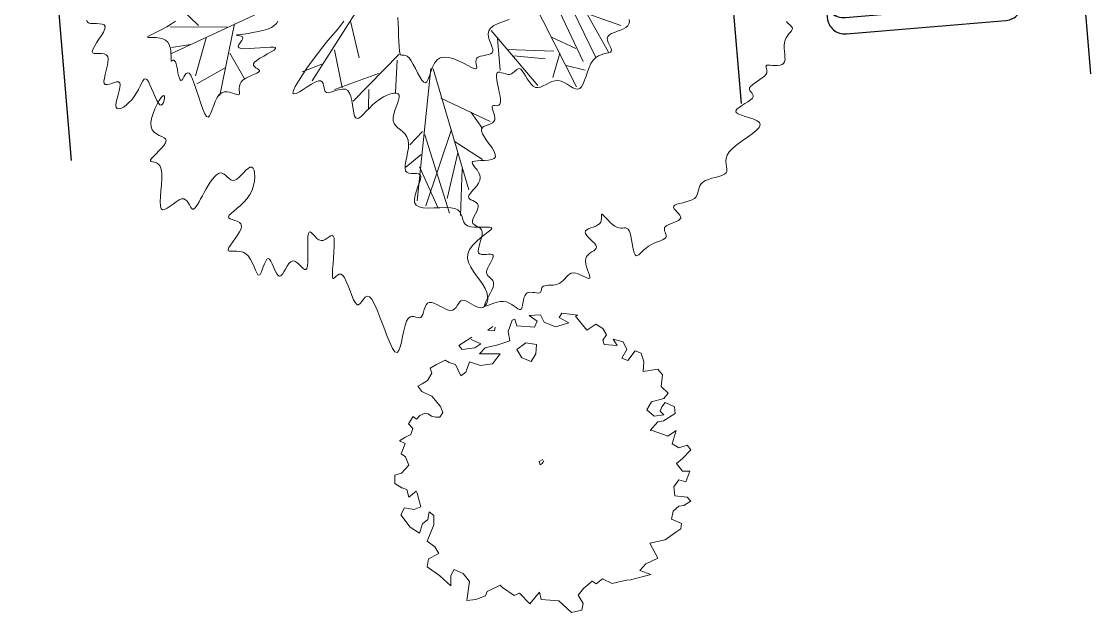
# Model space of a CAD drawing. Extents: x 2080 to 102394, y 2071 to 93424.
# Drawn here: x 80235.4 to 80582.9, y 76865.4 to 77057.5 of the extents above; entities that cross this region are included whole.
import ezdxf

# ---------------------------------------------------------------- set-up
doc = ezdxf.new("R2010")
doc.units = 0
doc.header["$LTSCALE"] = 20
doc.header["$MEASUREMENT"] = 0
for name, color, linetype, lineweight in [('casuanut tree', 100, 'Continuous', 5), ('Mango tree', 96, 'Continuous', 5), ('sappotta', 114, 'Continuous', 5)]:
    doc.layers.add(name, color=color, linetype=linetype, lineweight=lineweight)
doc.layers.add('VEHICLES', color=6, linetype='Continuous')

# ---------------------------------------------------------------- blocks, each defined once
blk = doc.blocks.new('tr')
at = {"layer": 'casuanut tree'}
for p, q in [((-0.6532, -0.073), (-0.6884, -0.0189)), ((-0.4069, -0.0604), (-0.7425, -0.1308)), ((-0.5766, -0.0956), (-0.7299, -0.0592)), ((-0.6859, -0.1183), (-0.7387, -0.1145)), ((-0.6407, -0.1107), (-0.6922, -0.205)), ((-0.5565, -0.0906), (-0.6394, -0.2729)), ((-0.1911, -0.1005), (-0.3843, -0.2908)), ((-0.5866, -0.166), (-0.564, -0.2415)), ((-0.2454, -0.1549), (-0.2454, -0.2576)), ((-0.608, -0.2025), (-0.6935, -0.2276)), ((0.2467, -0.1881), (0.3161, -0.4691)), ((0.249, -0.1907), (0.472, -0.3327)), ((-0.3058, -0.2214), (-0.3088, -0.3271)), ((-0.3481, -0.2516), (-0.4054, -0.2606)), ((0.3131, -0.2395), (0.3493, -0.4056)), ((0.3523, -0.2606), (0.3855, -0.4026)), ((-0.1368, -0.2727), (-0.2877, -0.3694)), ((-0.1458, -0.2878), (-0.17, -0.3724)), ((0.1229, -0.2667), (0.2134, -0.4419)), ((0.135, -0.2908), (0.1229, -0.3785)), ((0.3885, -0.2818), (0.4218, -0.3966)), ((-0.2032, -0.312), (-0.33, -0.3271)), ((0.2799, -0.3211), (0.3372, -0.3664)), ((-0.2394, -0.3482), (-0.2515, -0.3996)), ((-0.0613, -0.3301), (-0.179, -0.6745)), ((-0.0552, -0.3331), (-0.0341, -0.6775)), ((0.1531, -0.3271), (0.2768, -0.3603)), ((0.1682, -0.3482), (0.2497, -0.3754)), ((0.2919, -0.3694), (0.2587, -0.4298)), ((0.301, -0.4056), (0.3493, -0.4298)), ((-0.0526, -0.416), (0.0645, -0.5084)), ((-0.1217, -0.4933), (-0.1639, -0.5204)), ((0.0195, -0.4723), (0.0397, -0.5219)), ((-0.0436, -0.5061), (-0.1585, -0.6932)), ((-0.1179, -0.5039), (-0.0999, -0.727)), ((-0.1398, -0.5537), (-0.1881, -0.5778)), ((-0.0432, -0.5386), (0.0202, -0.605)), ((-0.0413, -0.5715), (-0.0976, -0.6865)), ((-0.1517, -0.585), (-0.1269, -0.7067))]:
    blk.add_line(p, q, dxfattribs=at)
at = {"layer": 'casuanut tree', "color": 2}
blk.add_line((-0.0391, -0.6166), (-0.0729, -0.7406), dxfattribs=at)
at = {"layer": 'casuanut tree'}
for points in [[(0.4975, -0.3222), (0.4965, -0.3284), (0.4941, -0.3339), (0.49, -0.3383), (0.484, -0.3415), (0.4764, -0.3436), (0.4678, -0.3451), (0.4589, -0.3462), (0.4501, -0.3473), (0.442, -0.3488), (0.4352, -0.3509), (0.4303, -0.3541), (0.4276, -0.3585), (0.4268, -0.3639), (0.4274, -0.37), (0.4286, -0.3762), (0.4301, -0.3823), (0.4313, -0.3879), (0.4315, -0.3925), (0.4303, -0.3958), (0.4273, -0.3976), (0.4225, -0.3982), (0.4164, -0.3982), (0.4092, -0.3982), (0.4013, -0.3986), (0.393, -0.4001), (0.3845, -0.4031), (0.3763, -0.4082), (0.3685, -0.4157), (0.3612, -0.4251), (0.3543, -0.4355), (0.3477, -0.4462), (0.3414, -0.4564), (0.3353, -0.4652), (0.3293, -0.472), (0.3234, -0.4758), (0.3174, -0.4762), (0.3114, -0.4737), (0.3053, -0.469), (0.299, -0.463), (0.2924, -0.4564), (0.2855, -0.45), (0.2782, -0.4445), (0.2704, -0.4409), (0.2622, -0.4395), (0.2536, -0.44), (0.2449, -0.4417), (0.2362, -0.444), (0.2278, -0.4461), (0.2199, -0.4475), (0.2127, -0.4475), (0.2063, -0.4454), (0.2008, -0.4407), (0.1963, -0.434), (0.1925, -0.4259), (0.1892, -0.4171), (0.1863, -0.4082), (0.1836, -0.3999), (0.1809, -0.3929), (0.1781, -0.3879), (0.175, -0.3853), (0.1716, -0.3848), (0.1679, -0.3859), (0.1639, -0.3879), (0.1596, -0.3903), (0.1551, -0.3927), (0.1504, -0.3943), (0.1455, -0.3947), (0.1403, -0.3934), (0.1351, -0.3911), (0.13, -0.3881), (0.125, -0.3852), (0.1205, -0.383), (0.1165, -0.3821), (0.1131, -0.3832), (0.1105, -0.3868), (0.1089, -0.3933), (0.1079, -0.4022), (0.1074, -0.4128), (0.1072, -0.4242), (0.1069, -0.4358), (0.1064, -0.4467), (0.1055, -0.4561), (0.1038, -0.4634), (0.1013, -0.4679), (0.098, -0.4701), (0.0944, -0.4706), (0.0906, -0.47), (0.0869, -0.4689), (0.0835, -0.468), (0.0808, -0.4678), (0.079, -0.469), (0.0783, -0.4721), (0.0783, -0.4767), (0.0788, -0.4823), (0.0793, -0.4886), (0.0795, -0.4951), (0.079, -0.5012), (0.0775, -0.5066), (0.0745, -0.5107), (0.0699, -0.5134), (0.0641, -0.5148), (0.0576, -0.5156), (0.051, -0.5164), (0.0449, -0.5175), (0.0398, -0.5196), (0.0364, -0.5232), (0.0351, -0.5288), (0.0364, -0.5367), (0.0396, -0.5464), (0.044, -0.5574), (0.0488, -0.5688), (0.0532, -0.5799), (0.0565, -0.5902), (0.0578, -0.5989), (0.0565, -0.6054), (0.0519, -0.6091), (0.0448, -0.6104), (0.0358, -0.6101), (0.0258, -0.6086), (0.0158, -0.6067), (0.0065, -0.6049), (-0.0013, -0.6039), (-0.0066, -0.6043), (-0.0088, -0.6065), (-0.0086, -0.6104), (-0.0066, -0.6157), (-0.0036, -0.622), (-0.0003, -0.6291), (0.0025, -0.6366), (0.004, -0.6442), (0.0036, -0.6516), (0.0006, -0.6585), (-0.0044, -0.6649), (-0.0107, -0.6709), (-0.0178, -0.6764), (-0.0249, -0.6814), (-0.0313, -0.6861), (-0.0363, -0.6904), (-0.0392, -0.6944), (-0.0396, -0.6981), (-0.0379, -0.7015), (-0.0348, -0.7049), (-0.0308, -0.7082), (-0.0265, -0.7117), (-0.0227, -0.7153), (-0.02, -0.7193), (-0.0189, -0.7237), (-0.02, -0.7286), (-0.0228, -0.7339), (-0.0268, -0.7394), (-0.0315, -0.745), (-0.0361, -0.7505), (-0.0403, -0.7559), (-0.0434, -0.7609), (-0.0448, -0.7654), (-0.0442, -0.7693), (-0.042, -0.7729), (-0.0386, -0.7762), (-0.0347, -0.7795), (-0.0308, -0.783), (-0.0274, -0.7869), (-0.0252, -0.7915), (-0.0246, -0.7969), (-0.026, -0.8033), (-0.029, -0.8105), (-0.0331, -0.818), (-0.0375, -0.8257), (-0.0417, -0.8331), (-0.0451, -0.84), (-0.0471, -0.8461), (-0.0471, -0.851), (-0.0446, -0.8546), (-0.0402, -0.857), (-0.0344, -0.8585), (-0.0281, -0.8596), (-0.0218, -0.8606), (-0.0162, -0.8616), (-0.012, -0.8632), (-0.0099, -0.8657), (-0.0104, -0.8692), (-0.0129, -0.8736), (-0.017, -0.8788), (-0.0219, -0.8844), (-0.0271, -0.8903), (-0.0319, -0.8963), (-0.0358, -0.902), (-0.0381, -0.9074), (-0.0383, -0.9122), (-0.037, -0.9165), (-0.0345, -0.9206), (-0.0316, -0.9247), (-0.0288, -0.9289), (-0.0267, -0.9335), (-0.0258, -0.9387), (-0.0268, -0.9446), (-0.03, -0.9513), (-0.035, -0.9587), (-0.041, -0.9662), (-0.0475, -0.9737), (-0.0537, -0.9807), (-0.059, -0.9869), (-0.0626, -0.9918), (-0.064, -0.9953), (-0.0626, -0.9969), (-0.0587, -0.9972), (-0.0529, -0.9965), (-0.0455, -0.9953), (-0.0372, -0.9941), (-0.0283, -0.9934), (-0.0195, -0.9936), (-0.0111, -0.9953), (-0.0035, -0.9987), (0.0032, -1.0034), (0.0091, -1.0089), (0.0143, -1.0146), (0.0188, -1.0199), (0.0228, -1.0243), (0.0264, -1.0271), (0.0295, -1.0279), (0.0323, -1.0263), (0.0349, -1.0226), (0.0375, -1.0174), (0.04, -1.0113), (0.0428, -1.0049), (0.0458, -0.9988), (0.0492, -0.9935), (0.0531, -0.9896), (0.0576, -0.9876), (0.0626, -0.9872), (0.0678, -0.9879), (0.073, -0.9895), (0.078, -0.9914), (0.0827, -0.9933), (0.0869, -0.9947), (0.0903, -0.9953), (0.0928, -0.9947), (0.0946, -0.9931), (0.096, -0.9909), (0.0972, -0.9882), (0.0984, -0.9855), (0.0999, -0.9829), (0.102, -0.9808), (0.1049, -0.9795), (0.1088, -0.9791), (0.1135, -0.9795), (0.119, -0.9804), (0.1249, -0.9815), (0.1312, -0.9824), (0.1375, -0.983), (0.1439, -0.9829), (0.15, -0.9817), (0.1557, -0.9795), (0.1611, -0.9764), (0.1663, -0.9728), (0.1714, -0.9692), (0.1764, -0.966), (0.1816, -0.9635), (0.187, -0.9623), (0.1927, -0.9626), (0.1988, -0.9648), (0.2051, -0.9683), (0.2113, -0.9728), (0.2172, -0.9774), (0.2226, -0.9816), (0.2273, -0.9849), (0.2309, -0.9867), (0.2333, -0.9863), (0.2343, -0.9833), (0.2342, -0.9781), (0.2335, -0.9713), (0.2326, -0.9634), (0.2318, -0.955), (0.2315, -0.9466), (0.2323, -0.9388), (0.2344, -0.9322), (0.2382, -0.927), (0.2432, -0.9232), (0.249, -0.9204), (0.255, -0.9181), (0.2606, -0.916), (0.2654, -0.9138), (0.2689, -0.911), (0.2704, -0.9074), (0.2697, -0.9026), (0.2673, -0.8968), (0.2636, -0.8905), (0.2593, -0.8839), (0.2551, -0.8773), (0.2516, -0.8711), (0.2494, -0.8656), (0.249, -0.8612), (0.2511, -0.858), (0.2551, -0.8559), (0.2607, -0.8545), (0.2672, -0.8536), (0.2742, -0.8527), (0.2812, -0.8517), (0.2876, -0.8501), (0.293, -0.8477), (0.2969, -0.8442), (0.2995, -0.84), (0.3011, -0.8355), (0.3021, -0.8312), (0.3027, -0.8274), (0.3032, -0.8247), (0.304, -0.8234), (0.3053, -0.824), (0.3074, -0.8268), (0.3103, -0.8313), (0.3137, -0.8372), (0.3177, -0.8438), (0.3221, -0.8508), (0.3269, -0.8574), (0.3318, -0.8633), (0.3369, -0.8679), (0.3419, -0.8709), (0.3468, -0.8726), (0.3515, -0.8736), (0.3559, -0.8743), (0.3597, -0.8752), (0.363, -0.877), (0.3655, -0.88), (0.3673, -0.8848), (0.3681, -0.8918), (0.3682, -0.9005), (0.3679, -0.9102), (0.3674, -0.9203), (0.3669, -0.9303), (0.3668, -0.9393), (0.3672, -0.947), (0.3684, -0.9524), (0.3706, -0.9554), (0.3738, -0.956), (0.3779, -0.9548), (0.3827, -0.9523), (0.3884, -0.9489), (0.3947, -0.945), (0.4016, -0.9412), (0.4089, -0.9378), (0.4167, -0.9353), (0.4246, -0.9335), (0.4324, -0.9322), (0.4399, -0.9312), (0.4467, -0.9302), (0.4526, -0.9291), (0.4574, -0.9276), (0.4607, -0.9254), (0.4625, -0.9225), (0.463, -0.9189), (0.4628, -0.9149), (0.4623, -0.9108), (0.4619, -0.9066), (0.4621, -0.9026), (0.4635, -0.899), (0.4664, -0.8961), (0.4711, -0.894), (0.4772, -0.8924), (0.4842, -0.8912), (0.4915, -0.8902), (0.4986, -0.889), (0.5048, -0.8875), (0.5097, -0.8855), (0.5125, -0.8826), (0.513, -0.8787), (0.5117, -0.8741), (0.5092, -0.869), (0.506, -0.8637), (0.503, -0.8585), (0.5008, -0.8537), (0.5, -0.8496), (0.5013, -0.8465), (0.5051, -0.8446), (0.5111, -0.8435), (0.5187, -0.8431), (0.5273, -0.843), (0.5364, -0.8428), (0.5454, -0.8422), (0.5538, -0.841), (0.5609, -0.8386), (0.5664, -0.8351), (0.5706, -0.8304), (0.5739, -0.8251), (0.5768, -0.8195), (0.5798, -0.8138), (0.5833, -0.8085), (0.5877, -0.8039), (0.5936, -0.8003), (0.6012, -0.798), (0.6102, -0.7967), (0.6199, -0.796), (0.6299, -0.7957), (0.6396, -0.7953), (0.6484, -0.7945), (0.6557, -0.7929), (0.6611, -0.7902), (0.6642, -0.7861), (0.6656, -0.7808), (0.666, -0.7745), (0.6663, -0.7674), (0.6674, -0.7597), (0.6698, -0.7518), (0.6746, -0.7439), (0.6825, -0.7361), (0.694, -0.7287), (0.7081, -0.7216), (0.7238, -0.7149), (0.7397, -0.7083), (0.7546, -0.702), (0.7674, -0.6957), (0.7768, -0.6894), (0.7816, -0.6831), (0.781, -0.6768), (0.776, -0.6704), (0.7678, -0.664), (0.7577, -0.6578), (0.7471, -0.6518), (0.7373, -0.6461), (0.7296, -0.6407), (0.7253, -0.6358), (0.7254, -0.6314), (0.7293, -0.6274), (0.736, -0.6238), (0.7445, -0.6205), (0.7538, -0.6172), (0.763, -0.6141), (0.7711, -0.6109), (0.7771, -0.6076), (0.7803, -0.6042), (0.7812, -0.6005), (0.7804, -0.5968), (0.7787, -0.593), (0.7766, -0.5892), (0.7751, -0.5855), (0.7746, -0.5818), (0.776, -0.5783), (0.7797, -0.5751), (0.7853, -0.5719), (0.7924, -0.5689), (0.8002, -0.5658), (0.8082, -0.5627), (0.8159, -0.5595), (0.8226, -0.5561), (0.8278, -0.5524), (0.831, -0.5485), (0.8327, -0.5444), (0.8331, -0.5405), (0.833, -0.5368), (0.8327, -0.5336), (0.8327, -0.531), (0.8335, -0.5294), (0.8357, -0.5288), (0.8394, -0.5293), (0.8446, -0.5307), (0.8508, -0.5326), (0.8575, -0.5345), (0.8644, -0.5361), (0.871, -0.5368), (0.8769, -0.5364), (0.8818, -0.5344), (0.8854, -0.5305), (0.8878, -0.525), (0.8893, -0.5182), (0.8904, -0.5106), (0.8913, -0.5025), (0.8924, -0.4943), (0.894, -0.4864), (0.8965, -0.4792), (0.8999, -0.4729), (0.9042, -0.4676), (0.909, -0.463), (0.9138, -0.459), (0.9183, -0.4556), (0.9223, -0.4524), (0.9252, -0.4494), (0.9269, -0.4465), (0.9269, -0.4435), (0.9257, -0.4404), (0.9237, -0.4372), (0.9212, -0.434), (0.9188, -0.4307), (0.9167, -0.4273), (0.9155, -0.424)], [(-0.9474, 0.0102), (-0.9478, 0.0054), (-0.9449, 0.0017), (-0.9392, -0.001), (-0.9318, -0.0032), (-0.9236, -0.0052), (-0.9157, -0.0073), (-0.9089, -0.01), (-0.9043, -0.0135), (-0.9028, -0.0183), (-0.9051, -0.0245), (-0.9106, -0.0319), (-0.9181, -0.04), (-0.9267, -0.0484), (-0.9355, -0.0568), (-0.9433, -0.0646), (-0.9493, -0.0714), (-0.9524, -0.0769), (-0.9518, -0.0807), (-0.9483, -0.0833), (-0.9426, -0.085), (-0.9357, -0.0865), (-0.9286, -0.0881), (-0.922, -0.0905), (-0.9168, -0.0941), (-0.9141, -0.0994), (-0.9143, -0.1068), (-0.917, -0.1157), (-0.9214, -0.1257), (-0.9266, -0.1361), (-0.9319, -0.1462), (-0.9364, -0.1555), (-0.9394, -0.1634), (-0.94, -0.1693), (-0.9377, -0.1727), (-0.933, -0.1742), (-0.9267, -0.1743), (-0.9196, -0.1737), (-0.9124, -0.173), (-0.9059, -0.1729), (-0.901, -0.1741), (-0.8983, -0.1772), (-0.8984, -0.1826), (-0.9009, -0.1899), (-0.905, -0.1985), (-0.9098, -0.2079), (-0.9148, -0.2174), (-0.9192, -0.2263), (-0.9222, -0.2342), (-0.9231, -0.2403), (-0.9213, -0.2442), (-0.9171, -0.246), (-0.9111, -0.2459), (-0.9035, -0.244), (-0.895, -0.2404), (-0.8859, -0.2355), (-0.8767, -0.2294), (-0.8679, -0.2223), (-0.8599, -0.2143), (-0.8527, -0.2061), (-0.8462, -0.1983), (-0.8405, -0.1914), (-0.8354, -0.186), (-0.831, -0.1828), (-0.8272, -0.1823), (-0.824, -0.1851), (-0.8213, -0.1915), (-0.8189, -0.2008), (-0.8168, -0.212), (-0.8148, -0.2241), (-0.8128, -0.236), (-0.8105, -0.2467), (-0.8079, -0.2552), (-0.8049, -0.2606), (-0.8012, -0.262), (-0.7974, -0.2602), (-0.7937, -0.2562), (-0.7905, -0.251), (-0.7883, -0.2456), (-0.7874, -0.2409), (-0.7883, -0.2381), (-0.7913, -0.238), (-0.7967, -0.2415), (-0.8039, -0.2481), (-0.812, -0.2571), (-0.8205, -0.2678), (-0.8285, -0.2794), (-0.8352, -0.2914), (-0.84, -0.303), (-0.842, -0.3135), (-0.8408, -0.3224), (-0.8371, -0.3298), (-0.8316, -0.336), (-0.8254, -0.3413), (-0.8193, -0.346), (-0.8141, -0.3505), (-0.8109, -0.3549), (-0.8105, -0.3597), (-0.8134, -0.3651), (-0.8192, -0.3708), (-0.8269, -0.3768), (-0.8357, -0.3827), (-0.8446, -0.3883), (-0.8528, -0.3935), (-0.8593, -0.3979), (-0.8634, -0.4014), (-0.8644, -0.4039), (-0.8627, -0.4057), (-0.8592, -0.4074), (-0.8547, -0.4096), (-0.8498, -0.4127), (-0.8454, -0.4173), (-0.8421, -0.4239), (-0.8409, -0.433), (-0.8421, -0.4449), (-0.8454, -0.459), (-0.8499, -0.4744), (-0.855, -0.49), (-0.8598, -0.5051), (-0.8637, -0.5187), (-0.8659, -0.5299), (-0.8657, -0.5378), (-0.8625, -0.5417), (-0.8568, -0.5423), (-0.8492, -0.5404), (-0.8403, -0.5369), (-0.8308, -0.5327), (-0.8213, -0.5286), (-0.8125, -0.5255), (-0.8049, -0.5243), (-0.799, -0.5255), (-0.7947, -0.5289), (-0.7916, -0.5338), (-0.7894, -0.5395), (-0.7877, -0.5454), (-0.7862, -0.5509), (-0.7845, -0.5553), (-0.7823, -0.5581), (-0.7794, -0.5586), (-0.7757, -0.5572), (-0.7712, -0.5539), (-0.7661, -0.5492), (-0.7605, -0.5432), (-0.7543, -0.5363), (-0.7477, -0.5288), (-0.7407, -0.5209), (-0.7334, -0.5128), (-0.7259, -0.505), (-0.7184, -0.4977), (-0.711, -0.4911), (-0.7038, -0.4857), (-0.6971, -0.4817), (-0.691, -0.4794), (-0.6855, -0.4792), (-0.6808, -0.4811), (-0.6767, -0.4847), (-0.673, -0.4894), (-0.6695, -0.4945), (-0.6658, -0.4995), (-0.6618, -0.5037), (-0.6571, -0.5066), (-0.6517, -0.5073), (-0.6453, -0.5057), (-0.6382, -0.5022), (-0.6307, -0.4975), (-0.6232, -0.4924), (-0.6158, -0.4876), (-0.6091, -0.4839), (-0.6033, -0.482), (-0.5988, -0.4826), (-0.5958, -0.4862), (-0.5944, -0.4926), (-0.5946, -0.501), (-0.5964, -0.511), (-0.5999, -0.522), (-0.605, -0.5333), (-0.6117, -0.5444), (-0.6202, -0.5547), (-0.6302, -0.5637), (-0.6413, -0.5716), (-0.6526, -0.5783), (-0.6637, -0.5841), (-0.6737, -0.5891), (-0.6821, -0.5935), (-0.6881, -0.5974), (-0.6911, -0.6009), (-0.6907, -0.6042), (-0.6875, -0.6074), (-0.6825, -0.6107), (-0.6765, -0.6143), (-0.6705, -0.6182), (-0.6655, -0.6226), (-0.6623, -0.6277), (-0.6619, -0.6336), (-0.6648, -0.6403), (-0.6706, -0.6477), (-0.6782, -0.6554), (-0.6868, -0.6631), (-0.6954, -0.6705), (-0.7032, -0.6773), (-0.7092, -0.6831), (-0.7125, -0.6876), (-0.7125, -0.6907), (-0.7096, -0.6927), (-0.7044, -0.6942), (-0.6976, -0.6955), (-0.6899, -0.6973), (-0.6818, -0.7), (-0.6741, -0.7041), (-0.6675, -0.7102), (-0.6624, -0.7184), (-0.6586, -0.7283), (-0.6559, -0.739), (-0.6538, -0.7496), (-0.6522, -0.7594), (-0.6505, -0.7675), (-0.6486, -0.7732), (-0.6461, -0.7755), (-0.6427, -0.7741), (-0.6386, -0.7695), (-0.634, -0.763), (-0.6291, -0.7554), (-0.6241, -0.7479), (-0.6193, -0.7415), (-0.615, -0.7372), (-0.6112, -0.7361), (-0.6082, -0.7389), (-0.6058, -0.7449), (-0.6038, -0.753), (-0.602, -0.7623), (-0.6002, -0.7717), (-0.598, -0.7801), (-0.5954, -0.7867), (-0.592, -0.7902), (-0.5878, -0.79), (-0.5828, -0.7868), (-0.5772, -0.7815), (-0.5712, -0.7751), (-0.565, -0.7685), (-0.5588, -0.7628), (-0.5527, -0.7588), (-0.547, -0.7575), (-0.5418, -0.7596), (-0.537, -0.7643), (-0.5326, -0.7705), (-0.5286, -0.7772), (-0.5248, -0.7833), (-0.5212, -0.7876), (-0.5177, -0.7891), (-0.5144, -0.7868), (-0.511, -0.7799), (-0.5076, -0.7692), (-0.5043, -0.756), (-0.501, -0.7414), (-0.4977, -0.7268), (-0.4946, -0.7133), (-0.4915, -0.7021), (-0.4885, -0.6944), (-0.4855, -0.6911), (-0.4826, -0.6917), (-0.4796, -0.695), (-0.4764, -0.7003), (-0.4728, -0.7066), (-0.4688, -0.7128), (-0.4643, -0.7181), (-0.4592, -0.7214), (-0.4534, -0.7223), (-0.4472, -0.7211), (-0.4411, -0.7189), (-0.4353, -0.7165), (-0.4302, -0.7148), (-0.4263, -0.7146), (-0.4238, -0.7169), (-0.4232, -0.7226), (-0.4246, -0.7321), (-0.4277, -0.7448), (-0.432, -0.7595), (-0.4368, -0.7751), (-0.4417, -0.7906), (-0.4461, -0.8048), (-0.4495, -0.8167), (-0.4513, -0.8251), (-0.4512, -0.8294), (-0.4493, -0.8302), (-0.4461, -0.8287), (-0.4419, -0.8261), (-0.4371, -0.8234), (-0.4321, -0.8218), (-0.4274, -0.8224), (-0.4232, -0.8262), (-0.4198, -0.8342), (-0.4171, -0.8454), (-0.415, -0.8586), (-0.413, -0.8727), (-0.4111, -0.8865), (-0.4089, -0.8988), (-0.4063, -0.9084), (-0.4029, -0.9141), (-0.3986, -0.9152), (-0.3937, -0.9128), (-0.3882, -0.9083), (-0.3823, -0.9033), (-0.3764, -0.8993), (-0.3706, -0.8978), (-0.3651, -0.9004), (-0.3601, -0.9085), (-0.3558, -0.9231), (-0.352, -0.9429), (-0.3487, -0.966), (-0.3455, -0.9903), (-0.3423, -1.0141), (-0.3389, -1.0354), (-0.3351, -1.0523), (-0.3308, -1.0629), (-0.3258, -1.0658), (-0.3202, -1.062), (-0.3142, -1.0532), (-0.3077, -1.0409), (-0.3011, -1.0267), (-0.2944, -1.0122), (-0.2878, -0.9989), (-0.2813, -0.9885), (-0.2751, -0.9821), (-0.2693, -0.9793), (-0.2637, -0.9791), (-0.2585, -0.9808), (-0.2536, -0.9833), (-0.249, -0.9858), (-0.2447, -0.9875), (-0.2407, -0.9874), (-0.2371, -0.9849), (-0.2336, -0.9805), (-0.2302, -0.9748), (-0.2267, -0.9686), (-0.223, -0.9626), (-0.2189, -0.9574), (-0.2144, -0.9538), (-0.2092, -0.9524), (-0.2034, -0.9538), (-0.197, -0.9574), (-0.1902, -0.9626), (-0.1832, -0.9686), (-0.1761, -0.9748), (-0.1692, -0.9805), (-0.1625, -0.9849), (-0.1563, -0.9874), (-0.1507, -0.9874), (-0.1456, -0.9855), (-0.1409, -0.9822), (-0.1365, -0.9781), (-0.1322, -0.9739), (-0.128, -0.9703), (-0.1237, -0.9678), (-0.1191, -0.9671), (-0.1143, -0.9686), (-0.1093, -0.972), (-0.104, -0.9767), (-0.0985, -0.982), (-0.0928, -0.9875), (-0.087, -0.9925), (-0.0811, -0.9964), (-0.0752, -0.9986), (-0.0694, -0.9988), (-0.0638, -0.9969), (-0.0587, -0.9931), (-0.0545, -0.9875), (-0.0515, -0.9803), (-0.0497, -0.9716), (-0.0497, -0.9615), (-0.0516, -0.9502), (-0.0555, -0.9379), (-0.0608, -0.9248), (-0.0667, -0.9113), (-0.0724, -0.8975), (-0.077, -0.8839), (-0.0798, -0.8706), (-0.0798, -0.8581), (-0.0764, -0.8465), (-0.0689, -0.8362), (-0.0583, -0.827), (-0.0458, -0.819), (-0.0326, -0.812), (-0.0198, -0.8061), (-0.0087, -0.801), (-0.0005, -0.7969), (0.0036, -0.7936), (0.0028, -0.7909), (-0.0022, -0.7888), (-0.0103, -0.7869), (-0.0205, -0.785), (-0.0317, -0.7828), (-0.0428, -0.7801), (-0.0528, -0.7766), (-0.0606, -0.7722), (-0.0654, -0.7665), (-0.0679, -0.7599), (-0.0689, -0.7527), (-0.0693, -0.7451), (-0.0701, -0.7376), (-0.072, -0.7303), (-0.0761, -0.7237), (-0.0831, -0.7181), (-0.0938, -0.7136), (-0.1072, -0.7099), (-0.1223, -0.7068), (-0.138, -0.7038), (-0.1532, -0.7006), (-0.1667, -0.6967), (-0.1775, -0.6917), (-0.1845, -0.6854), (-0.1868, -0.6774), (-0.1852, -0.6681), (-0.1809, -0.658), (-0.1747, -0.6475), (-0.1679, -0.6372), (-0.1615, -0.6275), (-0.1565, -0.619), (-0.1541, -0.6121), (-0.1549, -0.6072), (-0.1584, -0.6038), (-0.1639, -0.6015), (-0.1705, -0.5997), (-0.1774, -0.598), (-0.1837, -0.5957), (-0.1885, -0.5923), (-0.1912, -0.5874), (-0.1911, -0.5804), (-0.1886, -0.5718), (-0.1845, -0.5619), (-0.1795, -0.5512), (-0.1744, -0.5399), (-0.1698, -0.5286), (-0.1666, -0.5176), (-0.1653, -0.5073), (-0.1666, -0.4982), (-0.1699, -0.4899), (-0.1745, -0.4824), (-0.1798, -0.4752), (-0.185, -0.4683), (-0.1895, -0.4614), (-0.1926, -0.4542), (-0.1935, -0.4465), (-0.1917, -0.4381), (-0.1879, -0.4293), (-0.1827, -0.4203), (-0.1769, -0.4114), (-0.1711, -0.4029), (-0.1662, -0.395), (-0.1629, -0.388), (-0.1619, -0.3823), (-0.1638, -0.3779), (-0.1683, -0.375), (-0.1751, -0.3735), (-0.1836, -0.3734), (-0.1935, -0.3746), (-0.2044, -0.377), (-0.2157, -0.3807), (-0.2272, -0.3856), (-0.2384, -0.3916), (-0.2491, -0.3982), (-0.2591, -0.4047), (-0.2682, -0.4106), (-0.2762, -0.4153), (-0.2828, -0.4181), (-0.288, -0.4186), (-0.2914, -0.4161), (-0.2931, -0.4102), (-0.2934, -0.4015), (-0.2928, -0.391), (-0.292, -0.3793), (-0.2913, -0.3674), (-0.2914, -0.356), (-0.2928, -0.3461), (-0.2959, -0.3383), (-0.3012, -0.3334), (-0.3082, -0.3309), (-0.3164, -0.3302), (-0.3251, -0.3306), (-0.3337, -0.3314), (-0.3417, -0.3321), (-0.3484, -0.332), (-0.3533, -0.3304), (-0.3561, -0.3269), (-0.3571, -0.3219), (-0.3571, -0.3161), (-0.3569, -0.3099), (-0.3571, -0.304), (-0.3586, -0.2991), (-0.362, -0.2956), (-0.368, -0.2944), (-0.3771, -0.2956), (-0.3885, -0.2988), (-0.4011, -0.303), (-0.4137, -0.3075), (-0.4254, -0.3114), (-0.435, -0.3139), (-0.4413, -0.3141), (-0.4434, -0.3113), (-0.4404, -0.3048), (-0.4329, -0.2951), (-0.4215, -0.2828), (-0.4071, -0.2686), (-0.3905, -0.2532), (-0.3725, -0.2373), (-0.3538, -0.2215), (-0.3353, -0.2065), (-0.3177, -0.1928), (-0.3014, -0.1806), (-0.2866, -0.1696), (-0.2738, -0.1597), (-0.2633, -0.1509)], [(-0.1178, -0.1746), (-0.1202, -0.1905), (-0.1232, -0.2073), (-0.1266, -0.224), (-0.1297, -0.2397), (-0.1323, -0.2533), (-0.1338, -0.264), (-0.1339, -0.271), (-0.1328, -0.2751), (-0.1307, -0.2771), (-0.1277, -0.278), (-0.1242, -0.2787), (-0.1203, -0.2801), (-0.1163, -0.2831), (-0.1124, -0.2887), (-0.1087, -0.2975), (-0.1053, -0.3086), (-0.102, -0.3211), (-0.0987, -0.3338), (-0.0954, -0.3457), (-0.092, -0.3556), (-0.0883, -0.3625), (-0.0842, -0.3654), (-0.0798, -0.3634), (-0.0748, -0.3575), (-0.0693, -0.3489), (-0.063, -0.3387), (-0.0559, -0.3284), (-0.048, -0.3189), (-0.0391, -0.3117), (-0.0291, -0.3079), (-0.018, -0.3084), (-0.0062, -0.3125), (0.0058, -0.3192), (0.0177, -0.3276), (0.0289, -0.3366), (0.039, -0.3453), (0.0476, -0.3526), (0.0543, -0.3575), (0.0586, -0.3593), (0.0611, -0.3583), (0.0623, -0.3553), (0.0627, -0.3509), (0.0629, -0.3456), (0.0634, -0.3402), (0.0649, -0.3353), (0.0678, -0.3316), (0.0725, -0.3294), (0.0786, -0.3286), (0.0857, -0.3285), (0.0931, -0.3287), (0.1003, -0.3288), (0.1067, -0.3281), (0.1118, -0.3262), (0.1151, -0.3225), (0.1161, -0.3169), (0.1155, -0.3095), (0.1141, -0.301), (0.1127, -0.2918), (0.112, -0.2826), (0.113, -0.2737), (0.1164, -0.2659), (0.1229, -0.2594), (0.1332, -0.2549), (0.1465, -0.2519), (0.1617, -0.2499), (0.178, -0.2486)], [(-0.7121, -0.0468), (-0.7244, -0.0521), (-0.7383, -0.0567), (-0.7528, -0.0607), (-0.7667, -0.0641), (-0.779, -0.067), (-0.7887, -0.0694), (-0.7947, -0.0713), (-0.7963, -0.0728), (-0.794, -0.0741), (-0.7888, -0.0755), (-0.7815, -0.0772), (-0.773, -0.0794), (-0.7643, -0.0824), (-0.7562, -0.0863), (-0.7497, -0.0915), (-0.7453, -0.0981), (-0.743, -0.1057), (-0.7422, -0.1139), (-0.7426, -0.1223), (-0.7438, -0.1303), (-0.7452, -0.1375), (-0.7466, -0.1435), (-0.7474, -0.1479), (-0.7474, -0.1503), (-0.7466, -0.1512), (-0.7453, -0.1511), (-0.7436, -0.1506), (-0.7418, -0.1502), (-0.74, -0.1506), (-0.7384, -0.1522), (-0.7373, -0.1558), (-0.7367, -0.1615), (-0.7366, -0.169), (-0.7367, -0.1774), (-0.7369, -0.1861), (-0.7369, -0.1943), (-0.7365, -0.2013), (-0.7356, -0.2063), (-0.7339, -0.2087), (-0.7314, -0.2081), (-0.7281, -0.2051), (-0.7243, -0.201), (-0.7201, -0.1968), (-0.7159, -0.1935), (-0.7118, -0.1924), (-0.7079, -0.1945), (-0.7046, -0.2008), (-0.702, -0.2122), (-0.6999, -0.2274), (-0.6982, -0.2452), (-0.6966, -0.264), (-0.695, -0.2823), (-0.6931, -0.2988), (-0.6907, -0.3119), (-0.6878, -0.3203), (-0.684, -0.3229), (-0.6794, -0.3205), (-0.6742, -0.3143), (-0.6683, -0.3055), (-0.662, -0.2954), (-0.6551, -0.2853), (-0.6479, -0.2762), (-0.6405, -0.2696), (-0.6328, -0.2662), (-0.6251, -0.2657), (-0.6176, -0.2673), (-0.6105, -0.2703), (-0.6039, -0.274), (-0.5982, -0.2777), (-0.5934, -0.2806), (-0.5898, -0.282), (-0.5875, -0.2814), (-0.5861, -0.2789), (-0.5852, -0.2751), (-0.5844, -0.2703), (-0.5834, -0.2649), (-0.5816, -0.2593), (-0.5786, -0.254), (-0.574, -0.2493), (-0.5676, -0.2456), (-0.5599, -0.2427), (-0.5513, -0.2405), (-0.5426, -0.2387), (-0.5344, -0.2373), (-0.5273, -0.2358), (-0.5219, -0.2343), (-0.5189, -0.2324), (-0.5185, -0.23), (-0.5203, -0.2272), (-0.5232, -0.224), (-0.5266, -0.2206), (-0.5295, -0.2169), (-0.5311, -0.2131), (-0.5304, -0.2092), (-0.5267, -0.2054), (-0.5195, -0.2016), (-0.5096, -0.198), (-0.4982, -0.1945), (-0.4865, -0.1911), (-0.4758, -0.1879), (-0.4672, -0.1849), (-0.462, -0.1821), (-0.4614, -0.1794), (-0.4662, -0.177), (-0.4755, -0.1747), (-0.4881, -0.1725), (-0.5025, -0.1703), (-0.5176, -0.168), (-0.5321, -0.1657), (-0.5445, -0.1631), (-0.5538, -0.1603), (-0.5588, -0.1572), (-0.5602, -0.1538), (-0.5589, -0.1503), (-0.5557, -0.1468), (-0.5516, -0.1432), (-0.5474, -0.1397), (-0.5441, -0.1363), (-0.5425, -0.1332), (-0.5433, -0.1304), (-0.5459, -0.128), (-0.5495, -0.1259), (-0.5533, -0.1242), (-0.5566, -0.123), (-0.5585, -0.1221), (-0.5582, -0.1218), (-0.5549, -0.122), (-0.5481, -0.1226), (-0.5382, -0.1236), (-0.5262, -0.1246), (-0.5127, -0.1255), (-0.4985, -0.126), (-0.4846, -0.1259), (-0.4716, -0.125), (-0.4603, -0.1231), (-0.4514, -0.12), (-0.4445, -0.1158), (-0.4393, -0.1107)]]:
    blk.add_lwpolyline(points, dxfattribs=at)
blk = doc.blocks.new('NEEM')
at = {"layer": 'sappotta', "linetype": 'Continuous'}
for p, q in [((0.0031, 1.1323), (-0.083, 1.1274)), ((0.0298, 1.0769), (0.0031, 1.1323)), ((0.1622, 1.1437), (0.1418, 1.1119)), ((0.2828, 1.1298), (0.1622, 1.1437)), ((0.2671, 1.1233), (0.2828, 1.1298)), ((-0.2131, 1.0923), (-0.2421, 1.0068)), ((-0.1911, 1.0989), (-0.2131, 1.0923)), ((-0.177, 1.0484), (-0.1911, 1.0989)), ((-0.083, 1.1274), (-0.0227, 1.0834)), ((-0.0227, 1.0834), (-0.0431, 1.0394)), ((0.1144, 1.0427), (0.0298, 1.0769)), ((0.2162, 1.072), (0.1144, 1.0427)), ((0.1418, 1.1119), (0.2162, 1.072)), ((0.3509, 1.0158), (0.2671, 1.1233)), ((0.4207, 1.063), (0.3509, 1.0158)), ((0.4731, 1.0296), (0.4207, 1.063)), ((-0.3588, 1.0435), (-0.3956, 1.0158)), ((-0.3956, 1.0158), (-0.3455, 1.0109)), ((-0.3455, 1.0109), (-0.34, 1.0386)), ((-0.2421, 1.0068), (-0.2303, 0.9351)), ((-0.0431, 1.0394), (-0.177, 1.0484)), ((0.4716, 0.9417), (0.5006, 0.9816)), ((0.5006, 0.9816), (0.4731, 1.0296)), ((-0.517, 0.9628), (-0.6142, 0.9009)), ((-0.6142, 0.9009), (-0.5891, 0.87)), ((-0.5209, 0.9449), (-0.5209, 0.9449)), ((-0.4489, 0.9131), (-0.5209, 0.9449)), ((-0.4935, 0.8838), (-0.4489, 0.9131)), ((-0.3196, 0.9058), (-0.4152, 0.8838)), ((-0.2303, 0.9351), (-0.3196, 0.9058)), ((-0.1081, 0.9221), (-0.177, 0.8716)), ((-0.0274, 0.9083), (-0.1081, 0.9221)), ((-0.0345, 0.839), (-0.0274, 0.9083)), ((0.4825, 0.9083), (0.4716, 0.9417)), ((0.5813, 0.9001), (0.4825, 0.9083)), ((0.5515, 0.9498), (0.5813, 0.9001)), ((0.6267, 0.9278), (0.5515, 0.9498)), ((0.6541, 0.87), (0.6267, 0.9278)), ((-0.5891, 0.87), (-0.4935, 0.8838)), ((-0.4152, 0.8838), (-0.459, 0.839)), ((-0.459, 0.839), (-0.3032, 0.8374)), ((-0.3032, 0.8374), (-0.3611, 0.7616)), ((-0.177, 0.8716), (-0.1394, 0.8089)), ((-0.1394, 0.8089), (-0.0674, 0.7796)), ((-0.0674, 0.7796), (-0.0345, 0.839)), ((0.6157, 0.8064), (0.6541, 0.87)), ((0.7152, 0.8602), (0.6604, 0.7877)), ((0.7622, 0.8439), (0.7152, 0.8602)), ((0.7826, 0.7787), (0.7622, 0.8439)), ((-0.7826, 0.7567), (-0.8304, 0.7291)), ((-0.8304, 0.7291), (-0.8264, 0.7144)), ((-0.7489, 0.7739), (-0.7826, 0.7567)), ((-0.7168, 0.7893), (-0.7489, 0.7739)), ((-0.6886, 0.7722), (-0.7168, 0.7893)), ((-0.6384, 0.7576), (-0.6886, 0.7722)), ((-0.5985, 0.672), (-0.6384, 0.7576)), ((-0.5335, 0.7763), (-0.5617, 0.6989)), ((-0.452, 0.7502), (-0.5335, 0.7763)), ((-0.3611, 0.7616), (-0.452, 0.7502)), ((0.6604, 0.7877), (0.6157, 0.8064)), ((0.7755, 0.7038), (0.7826, 0.7787)), ((-0.8178, 0.6924), (-0.8499, 0.6378)), ((-0.8264, 0.7144), (-0.8178, 0.6924)), ((-0.5617, 0.6989), (-0.5985, 0.672)), ((0.8883, 0.7225), (0.7755, 0.7038)), ((0.9236, 0.6785), (0.8883, 0.7225)), ((0.9126, 0.5906), (0.9236, 0.6785)), ((-0.8922, 0.6126), (-0.9228, 0.5938)), ((-0.9228, 0.5938), (-0.8946, 0.5547)), ((-0.8499, 0.6378), (-0.8922, 0.6126)), ((0.9643, 0.5409), (0.9126, 0.5906)), ((-0.8946, 0.5547), (-0.868, 0.5401)), ((-0.868, 0.5401), (-0.8178, 0.5173)), ((-0.8178, 0.5173), (-0.752, 0.4399)), ((0.8398, 0.4749), (0.9338, 0.5002)), ((0.9338, 0.5002), (0.9643, 0.5409)), ((-0.752, 0.4399), (-0.7348, 0.3943)), ((0.8037, 0.4146), (0.8398, 0.4749)), ((0.8601, 0.3666), (0.8037, 0.4146)), ((0.9165, 0.4374), (0.904, 0.404)), ((0.904, 0.404), (0.933, 0.378)), ((0.9424, 0.4708), (0.9165, 0.4374)), ((1.0137, 0.4391), (0.9424, 0.4708)), ((1.0176, 0.3886), (1.0137, 0.4391)), ((-0.9604, 0.3657), (-0.9941, 0.3095)), ((-0.9345, 0.3454), (-0.9604, 0.3657)), ((-0.9079, 0.3723), (-0.9345, 0.3454)), ((-0.8695, 0.3894), (-0.9079, 0.3723)), ((-0.846, 0.3861), (-0.8695, 0.3894)), ((-0.821, 0.3674), (-0.846, 0.3861)), ((-0.7881, 0.3592), (-0.821, 0.3674)), ((-0.7567, 0.3609), (-0.7881, 0.3592)), ((-0.7348, 0.3943), (-0.7567, 0.3609)), ((0.8288, 0.259), (0.8875, 0.3258)), ((0.933, 0.378), (0.8601, 0.3666)), ((0.8875, 0.3258), (0.9298, 0.3315)), ((0.9298, 0.3315), (1.0176, 0.3886)), ((-0.9941, 0.3095), (-0.9612, 0.2745)), ((-0.9612, 0.2745), (-0.9776, 0.2289)), ((0.8382, 0.2623), (0.8288, 0.259)), ((0.9306, 0.2281), (0.8382, 0.2623)), ((1.0254, 0.259), (0.962, 0.2175)), ((0.9964, 0.1597), (1.0254, 0.259)), ((-1.0231, 0.2077), (-1.0622, 0.1825)), ((-1.0622, 0.1825), (-1.0199, 0.1621)), ((-1.0199, 0.1621), (-1.0489, 0.0839)), ((-0.9776, 0.2289), (-1.0231, 0.2077)), ((0.962, 0.2175), (0.9306, 0.2281)), ((-1.0489, 0.0839), (-1.0168, 0.0595)), ((1.0458, 0.1287), (0.9964, 0.1597)), ((1.1092, 0.1491), (1.0458, 0.1287)), ((1.074, 0.0489), (1.1374, 0.114)), ((1.1374, 0.114), (1.1092, 0.1491)), ((-1.0168, 0.0595), (-0.991, -0.0024)), ((0.0196, 0.0407), (-0.0094, 0.0244)), ((-0.0094, 0.0244), (0, 0)), ((0, 0), (0.0141, 0.0114)), ((0.0141, 0.0114), (0.0274, 0.031)), ((1.0286, 0.0106), (1.074, 0.0489)), ((1.074, -0.0472), (1.0286, 0.0106)), ((-1.0975, -0.0774), (-1.0983, -0.1401)), ((-1.0481, -0.0619), (-1.0975, -0.0774)), ((-0.991, -0.0024), (-1.0481, -0.0619)), ((1.1288, -0.0472), (1.074, -0.0472)), ((1.0998, -0.1287), (1.1288, -0.0472)), ((-1.0983, -0.1401), (-1.0442, -0.1727)), ((1.0074, -0.1662), (1.0458, -0.114)), ((1.0458, -0.114), (1.0998, -0.1287)), ((-1.0442, -0.1727), (-1.0066, -0.1849)), ((-1.0066, -0.1849), (-0.9917, -0.2436)), ((-0.9917, -0.2436), (-0.9369, -0.1979)), ((-0.9369, -0.1979), (-0.9298, -0.2134)), ((-0.9298, -0.2134), (-0.9024, -0.3177)), ((1.016, -0.2338), (1.0074, -0.1662)), ((1.11, -0.2427), (1.016, -0.2338)), ((-0.9024, -0.3177), (-0.9526, -0.3364)), ((1.0043, -0.3495), (1.045, -0.3112)), ((1.045, -0.3112), (1.0834, -0.3063)), ((1.0834, -0.3063), (1.1367, -0.2729)), ((1.1367, -0.2729), (1.11, -0.2427)), ((-1.0246, -0.325), (-1.0521, -0.378)), ((-1.0521, -0.378), (-0.9816, -0.4708)), ((-0.9526, -0.3364), (-1.0246, -0.325)), ((-0.8484, -0.4114), (-0.8374, -0.3552)), ((-0.8374, -0.3552), (-0.8029, -0.3828)), ((-0.8029, -0.3828), (-0.8029, -0.4521)), ((0.9917, -0.4105), (1.0043, -0.3495)), ((-0.9816, -0.4708), (-0.9103, -0.5156)), ((-0.9103, -0.5156), (-0.8883, -0.4456)), ((-0.8883, -0.4456), (-0.8484, -0.4114)), ((-0.8029, -0.4521), (-0.8531, -0.5759)), ((1.0662, -0.4431), (0.9917, -0.4105)), ((1.0317, -0.5026), (1.0615, -0.4839)), ((1.0615, -0.4839), (1.0662, -0.4431)), ((0.9432, -0.5653), (1.0317, -0.5026)), ((-0.8531, -0.5759), (-0.7967, -0.6191)), ((-0.7967, -0.6191), (-0.7661, -0.668)), ((0.8264, -0.5914), (0.9432, -0.5653)), ((0.8868, -0.7038), (0.8264, -0.5914)), ((-0.8445, -0.7103), (-0.8523, -0.7698)), ((-0.7661, -0.668), (-0.8445, -0.7103)), ((0.7975, -0.747), (0.8868, -0.7038)), ((-0.8523, -0.7698), (-0.7575, -0.8382)), ((-0.676, -0.8358), (-0.6486, -0.791)), ((-0.6486, -0.791), (-0.582, -0.8203)), ((0.7512, -0.7967), (0.7975, -0.747)), ((0.8343, -0.8276), (0.7512, -0.7967)), ((-0.7575, -0.8382), (-0.6753, -0.9123)), ((-0.6753, -0.9123), (-0.676, -0.8358)), ((-0.582, -0.8203), (-0.5343, -0.8806)), ((-0.5343, -0.8806), (-0.5538, -1.0247)), ((0.3267, -0.9319), (0.3909, -0.8789)), ((0.3909, -0.8789), (0.423, -0.8968)), ((0.423, -0.8968), (0.47, -0.8602)), ((0.47, -0.8602), (0.5429, -0.896)), ((0.5429, -0.896), (0.6518, -0.8708)), ((0.6518, -0.8708), (0.68, -0.8667)), ((0.68, -0.8667), (0.8343, -0.8276)), ((-0.4128, -0.9881), (-0.4011, -0.9547)), ((-0.4011, -0.9547), (-0.3016, -0.9074)), ((-0.3016, -0.9074), (-0.2859, -0.9262)), ((-0.2859, -0.9262), (-0.1966, -0.9856)), ((-0.0783, -1.0492), (-0.0063, -0.9604)), ((-0.0063, -0.9604), (0.0063, -1.0174)), ((0.2867, -0.9824), (0.3267, -0.9319)), ((-0.5538, -1.0247), (-0.4857, -1.015)), ((-0.4857, -1.015), (-0.4128, -0.9881)), ((-0.1966, -0.9856), (-0.1575, -0.9685)), ((-0.1575, -0.9685), (-0.0783, -1.0492)), ((0.0063, -1.0174), (0.1394, -1.0255)), ((0.1394, -1.0255), (0.2358, -1.1152)), ((0.3235, -1.0459), (0.2867, -0.9824)), ((0.3141, -1.0964), (0.3235, -1.0459)), ((0.2358, -1.1152), (0.3141, -1.0964))]:
    blk.add_line(p, q, dxfattribs=at)
blk = doc.blocks.new('V1')
at = {"linetype": 'Continuous'}
for p, q in [((0.0369, 0.2037), (0.0965, 0.2037)), ((0.2667, 0.2037), (0.6975, 0.2037)), ((0.8687, 0.2037), (0.9669, 0.2037)), ((0.3282, 0.1883), (0.0354, 0.1582)), ((0.4523, 0.1591), (0.3485, 0.1943)), ((0.3485, 0.1943), (0.7881, 0.1943)), ((0.5461, 0.1943), (0.5627, 0.1591)), ((0.5748, 0.1943), (0.5836, 0.1591)), ((0.71, 0.1943), (0.7139, 0.1591)), ((0.7881, 0.1943), (0.7139, 0.1591)), ((0.8, 0.145), (0.9635, 0.1847)), ((0, -0.1668), (0, 0.1668)), ((0.0354, -0.1668), (0.0354, 0.1668)), ((0.4127, 0.1466), (0.3295, 0.1736)), ((0.7139, 0.1591), (0.4523, 0.1591)), ((0.8059, 0.1393), (0.9093, 0.1644)), ((0.9698, -0.1668), (0.9698, 0.1668)), ((1.0039, -0.1668), (1.0039, 0.1668)), ((0.9245, 0.1525), (0.9245, -0.1544)), ((0.2817, 0.1183), (0.296, 0.1171)), ((0.7965, 0.1274), (0.7965, -0.1293)), ((0.2796, 0.0921), (0.2941, 0.0911)), ((0.2806, 0.1052), (0.295, 0.1041)), ((0.7717, -0.1091), (0.7717, 0.1091)), ((0.2788, 0.079), (0.2932, 0.0781)), ((0.2775, 0.0527), (0.292, 0.0521)), ((0.2781, 0.0658), (0.2925, 0.0651)), ((0.2768, 0.0263), (0.2912, 0.026)), ((0.2771, 0.0395), (0.2915, 0.0391)), ((0.2765, 0), (0.2909, 0)), ((0.2766, 0.0131), (0.291, 0.013)), ((0.2766, -0.0131), (0.291, -0.013)), ((0.2768, -0.0263), (0.2912, -0.026)), ((0.2771, -0.0395), (0.2915, -0.0391)), ((0.2775, -0.0527), (0.292, -0.0521)), ((0.2781, -0.0658), (0.2925, -0.0651)), ((0.2788, -0.079), (0.2932, -0.0781)), ((0.2796, -0.0921), (0.2941, -0.0911)), ((0.2806, -0.1052), (0.295, -0.1041)), ((0.2817, -0.1183), (0.296, -0.1171)), ((0.4127, -0.1466), (0.3295, -0.1736)), ((0.8, -0.145), (0.9635, -0.1847)), ((0.8059, -0.1413), (0.9093, -0.1664)), ((0.3282, -0.1883), (0.0354, -0.1582)), ((0.4523, -0.1591), (0.3485, -0.1943)), ((0.7139, -0.1591), (0.4523, -0.1591)), ((0.5461, -0.1943), (0.5627, -0.1591)), ((0.5748, -0.1943), (0.5836, -0.1591)), ((0.71, -0.1943), (0.7139, -0.1591)), ((0.7881, -0.1943), (0.7139, -0.1591)), ((0.3485, -0.1943), (0.7881, -0.1943)), ((0.0369, -0.2037), (0.0965, -0.2037)), ((0.2667, -0.2037), (0.6975, -0.2037)), ((0.8687, -0.2037), (0.9669, -0.2037))]:
    blk.add_line(p, q, dxfattribs=at)
for centre, radius, start, end in [((0.0369, 0.1668), 0.0369, 90.0171, 179.9829), ((0.0723, 0.1668), 0.0369, 90.0171, 179.9829), ((0.1816, -0.2675), 0.4788, 79.7616, 100.2384), ((0.7831, -0.3777), 0.5877, 81.6216, 98.3784), ((0.9329, 0.1668), 0.0369, 0.0171, 89.9828), ((0.967, 0.1669), 0.0369, 359.9176, 90.0825), ((1.6336, 0), 1.3607, 172.3671, 187.6329), ((1.6488, 0), 1.3454, 173.0262, 186.9738), ((0.3256, 0.1619), 0.0123, 71.8301, 173.1644), ((0.9122, 0.1525), 0.0123, 0.0891, 103.6339), ((0.4089, 0.1348), 0.0124, 354.0256, 71.8945), ((0.8087, 0.1091), 0.0369, 103.6822, 179.9556), ((0.8088, 0.1274), 0.0123, 103.7393, 180.0891), ((1.641, 0), 1.2271, 173.7528, 186.2472), ((0.8087, -0.1091), 0.0369, 180.0444, 256.3177), ((0.4089, -0.1348), 0.0124, 288.1055, 5.9744), ((0.8088, -0.1293), 0.0123, 179.911, 256.2607), ((0.9122, -0.1544), 0.0123, 256.3661, 359.9108), ((0.0369, -0.1668), 0.0369, 180.0171, 269.9829), ((0.0723, -0.1668), 0.0369, 180.0171, 269.9829), ((0.3256, -0.1619), 0.0123, 186.8356, 288.1699), ((0.9329, -0.1668), 0.0369, 270.0172, 359.9829), ((0.967, -0.1669), 0.0369, 269.9174, 0.0824), ((0.1816, 0.2675), 0.4788, 259.7616, 280.2384), ((0.7831, 0.3777), 0.5877, 261.6216, 278.3784)]:
    blk.add_arc(centre, radius, start, end, dxfattribs=at)

msp = doc.modelspace()

# ---------------------------------------------------------------- linework, layer by layer
at = {"linetype": 'Continuous', "ltscale": 0.5}
for p, q in [((80566.687, 77231.796), (80582.881, 77040.481)), ((80453.093, 77222.181), (80469.288, 77030.865)), ((80235.379, 77203.608), (80251.573, 77012.292))]:
    msp.add_line(p, q, dxfattribs=at)

# ---------------------------------------------------------------- block references
at = {"layer": 'casuanut tree', "linetype": 'Continuous', "xscale": 118.8994201579647, "yscale": 118.8994201579626, "zscale": 118.8994201579727, "rotation": 13.01607038380171}
msp.add_blockref('tr', (80366.658, 77082.143), dxfattribs=at)
at = {"layer": 'Mango tree', "linetype": 'Continuous', "xscale": 43.06352259084815, "yscale": 43.06352259089181, "zscale": 43.06352259059572}
msp.add_blockref('NEEM', (80404.013, 76913.407), dxfattribs=at)
at = {"layer": 'VEHICLES', "xscale": 156.0000000000092, "yscale": 155.9999999999854, "zscale": 156, "rotation": 274.77291993203}
msp.add_blockref('V1', (80516.411, 77211.719), dxfattribs=at)

doc.saveas('drawing.dxf')
